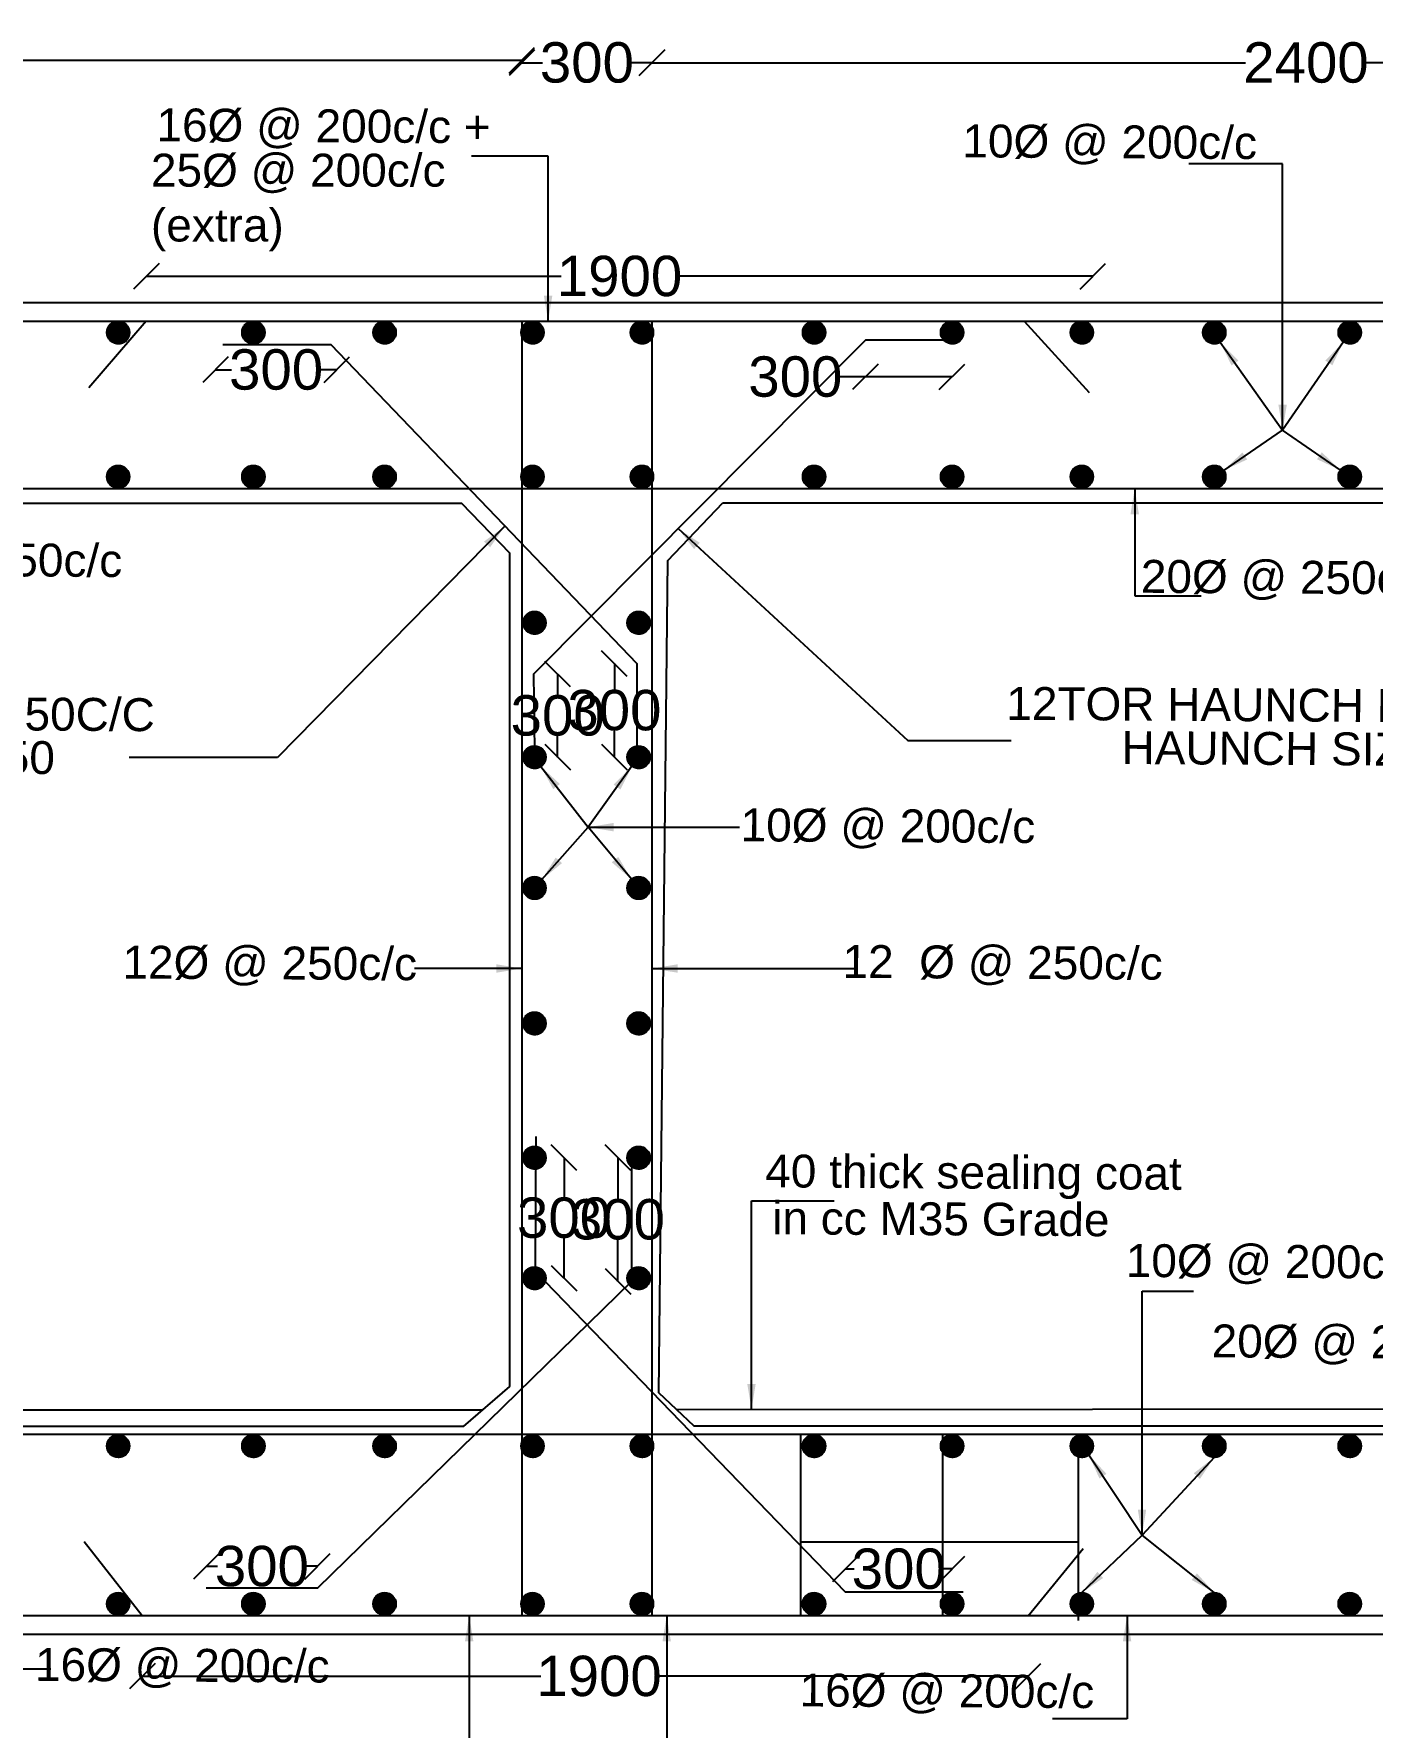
# Model space of a CAD drawing. Header units: millimetres. Extents: x 5124 to 6568637, y 2311 to 91879094.
# Drawn here: x 3810729 to 3815701, y 45940123 to 45946415 of the extents above; entities that cross this region are included whole.
import ezdxf

# ---------------------------------------------------------------- set-up
doc = ezdxf.new("R2010")
doc.units = ezdxf.units.MM
doc.header["$MEASUREMENT"] = 0
doc.layers.add('DIMENSION', color=7, linetype='Continuous')
doc.layers.add('DRAWING', color=7, linetype='Continuous')
doc.styles.get("Standard").update_dxf_attribs({"font": 'arial.ttf', "height": 150})
doc.dimstyles.get("Standard").update_dxf_attribs({"dimtxt": 200, "dimasz": 110, "dimexe": 0.18, "dimexo": 0.0625, "dimgap": 0.09, "dimtad": 0, "dimtih": 1, "dimtoh": 1, "dimdec": 0, "dimzin": 0, "dimdsep": 46, "dimtxsty": 'Standard', "dimblk": 'OBLIQUE', "dimcen": 0.09, "dimse1": 1, "dimse2": 1, "dimadec": 0, "dimazin": 0, "dimtfac": 1, "dimtdec": 0, "dimtofl": 0, "dimtmove": 0, "dimatfit": 3, "dimfxl": 1, "dimtolj": 1, "dimtzin": 0, "dimarcsym": 0})

# ---------------------------------------------------------------- blocks, each defined once
blk = doc.blocks.new('_Oblique')
at = {"color": 0, "linetype": 'ByBlock', "lineweight": -2}
blk.add_line((-0.5, -0.5), (0.5, 0.5), dxfattribs=at)
blk = doc.blocks.new('*D148')
at = {"layer": 'Defpoints', "color": 0, "transparency": 16777216}
for p in [(3812541.9, 45946316.7), (3807627.7, 45945347.4), (3812541.9, 45945347.4)]:
    blk.add_point(p, dxfattribs=at)
at = {"layer": 'DIMENSION', "color": 0, "lineweight": -2, "transparency": 16777216}
for p, q in [((3807627.7, 45946316.7), (3809859.7, 45946316.7)), ((3812541.9, 45946316.7), (3810309.9, 45946316.7))]:
    blk.add_line(p, q, dxfattribs=at)
at = {"layer": 'DIMENSION', "color": 0, "lineweight": -2, "transparency": 16777216, "xscale": 95, "yscale": 95, "zscale": 95, "rotation": 180}
blk.add_blockref('_Oblique', (3807627.7, 45946316.7), dxfattribs=at)
at = {"layer": 'DIMENSION', "color": 0, "lineweight": -2, "transparency": 16777216, "xscale": 95, "yscale": 95, "zscale": 95}
blk.add_blockref('_Oblique', (3812541.9, 45946316.7), dxfattribs=at)
at = {"layer": 'DIMENSION', "color": 0, "transparency": 16777216, "insert": (3810084.8, 45946316.7), "char_height": 150, "attachment_point": 5}
blk.add_mtext('\\A1;2400', dxfattribs=at)
blk = doc.blocks.new('*D149')
at = {"layer": 'Defpoints', "color": 0, "transparency": 16777216}
for p in [(3813025.2, 45946308.1), (3812541.9, 45945347.4), (3813025.2, 45945347.4)]:
    blk.add_point(p, dxfattribs=at)
at = {"layer": 'DIMENSION', "color": 0, "lineweight": -2, "transparency": 16777216}
for p, q in [((3812541.9, 45946308.1), (3812618, 45946308.1)), ((3813025.2, 45946308.1), (3812949, 45946308.1))]:
    blk.add_line(p, q, dxfattribs=at)
at = {"layer": 'DIMENSION', "color": 0, "lineweight": -2, "transparency": 16777216, "xscale": 95, "yscale": 95, "zscale": 95, "rotation": 180}
blk.add_blockref('_Oblique', (3812541.9, 45946308.1), dxfattribs=at)
at = {"layer": 'DIMENSION', "color": 0, "lineweight": -2, "transparency": 16777216, "xscale": 95, "yscale": 95, "zscale": 95}
blk.add_blockref('_Oblique', (3813025.2, 45946308.1), dxfattribs=at)
at = {"layer": 'DIMENSION', "color": 0, "transparency": 16777216, "insert": (3812783.5, 45946308.1), "char_height": 150, "attachment_point": 5}
blk.add_mtext('\\A1;300', dxfattribs=at)
blk = doc.blocks.new('*D150')
at = {"layer": 'Defpoints', "color": 0, "transparency": 16777216}
for p in [(3817885.9, 45946307.9), (3817885.9, 45945347.4), (3813025.2, 45945325.6)]:
    blk.add_point(p, dxfattribs=at)
at = {"layer": 'DIMENSION', "color": 0, "lineweight": -2, "transparency": 16777216}
for p, q in [((3813025.2, 45946307.9), (3815230.4, 45946307.9)), ((3817885.9, 45946307.9), (3815680.6, 45946307.9))]:
    blk.add_line(p, q, dxfattribs=at)
at = {"layer": 'DIMENSION', "color": 0, "lineweight": -2, "transparency": 16777216, "xscale": 95, "yscale": 95, "zscale": 95, "rotation": 180}
blk.add_blockref('_Oblique', (3813025.2, 45946307.9), dxfattribs=at)
at = {"layer": 'DIMENSION', "color": 0, "lineweight": -2, "transparency": 16777216, "xscale": 95, "yscale": 95, "zscale": 95}
blk.add_blockref('_Oblique', (3817885.9, 45946307.9), dxfattribs=at)
at = {"layer": 'DIMENSION', "color": 0, "transparency": 16777216, "insert": (3815455.5, 45946307.9), "char_height": 150, "attachment_point": 5}
blk.add_mtext('\\A1;2400', dxfattribs=at)
blk = doc.blocks.new('*D151')
at = {"layer": 'Defpoints', "color": 0, "transparency": 16777216}
for p in [(3814663.5, 45945514.5), (3811146.2, 45945347.4), (3814663.5, 45945347.4)]:
    blk.add_point(p, dxfattribs=at)
at = {"layer": 'DIMENSION', "color": 0, "lineweight": -2, "transparency": 16777216}
for p, q in [((3811146.2, 45945514.5), (3812688.1, 45945514.5)), ((3814663.5, 45945514.5), (3813121.6, 45945514.5))]:
    blk.add_line(p, q, dxfattribs=at)
at = {"layer": 'DIMENSION', "color": 0, "lineweight": -2, "transparency": 16777216, "xscale": 95, "yscale": 95, "zscale": 95, "rotation": 180}
blk.add_blockref('_Oblique', (3811146.2, 45945514.5), dxfattribs=at)
at = {"layer": 'DIMENSION', "color": 0, "lineweight": -2, "transparency": 16777216, "xscale": 95, "yscale": 95, "zscale": 95}
blk.add_blockref('_Oblique', (3814663.5, 45945514.5), dxfattribs=at)
at = {"layer": 'DIMENSION', "color": 0, "transparency": 16777216, "insert": (3812904.8, 45945514.5), "char_height": 150, "attachment_point": 5}
blk.add_mtext('\\A1;1900', dxfattribs=at)
blk = doc.blocks.new('*D152')
at = {"layer": 'Defpoints', "color": 0, "transparency": 16777216}
for p in [(3813818.5, 45945276.6), (3814140.5, 45945263.3), (3813818.5, 45945140.8)]:
    blk.add_point(p, dxfattribs=at)
at = {"layer": 'DIMENSION', "color": 0, "lineweight": -2, "transparency": 16777216}
for p, q in [((3813818.5, 45945140.8), (3813723.5, 45945140.8)), ((3814140.5, 45945140.8), (3813818.5, 45945140.8))]:
    blk.add_line(p, q, dxfattribs=at)
at = {"layer": 'DIMENSION', "color": 0, "lineweight": -2, "transparency": 16777216, "xscale": 95, "yscale": 95, "zscale": 95, "rotation": 180}
blk.add_blockref('_Oblique', (3813818.5, 45945140.8), dxfattribs=at)
at = {"layer": 'DIMENSION', "color": 0, "lineweight": -2, "transparency": 16777216, "xscale": 95, "yscale": 95, "zscale": 95}
blk.add_blockref('_Oblique', (3814140.5, 45945140.8), dxfattribs=at)
at = {"layer": 'DIMENSION', "color": 0, "transparency": 16777216, "insert": (3813558, 45945140.8), "char_height": 150, "attachment_point": 5}
blk.add_mtext('\\A1;300', dxfattribs=at)
blk = doc.blocks.new('*D153')
at = {"layer": 'Defpoints', "color": 0, "transparency": 16777216}
for p in [(3811403.3, 45945254.9), (3811854.2, 45945238), (3811854.2, 45945167.1)]:
    blk.add_point(p, dxfattribs=at)
at = {"layer": 'DIMENSION', "color": 0, "lineweight": -2, "transparency": 16777216}
for p, q in [((3811403.3, 45945167.1), (3811463.2, 45945167.1)), ((3811854.2, 45945167.1), (3811794.2, 45945167.1))]:
    blk.add_line(p, q, dxfattribs=at)
at = {"layer": 'DIMENSION', "color": 0, "lineweight": -2, "transparency": 16777216, "xscale": 95, "yscale": 95, "zscale": 95, "rotation": 180}
blk.add_blockref('_Oblique', (3811403.3, 45945167.1), dxfattribs=at)
at = {"layer": 'DIMENSION', "color": 0, "lineweight": -2, "transparency": 16777216, "xscale": 95, "yscale": 95, "zscale": 95}
blk.add_blockref('_Oblique', (3811854.2, 45945167.1), dxfattribs=at)
at = {"layer": 'DIMENSION', "color": 0, "transparency": 16777216, "insert": (3811628.7, 45945167.1), "char_height": 150, "attachment_point": 5}
blk.add_mtext('\\A1;300', dxfattribs=at)
blk = doc.blocks.new('*D156')
at = {"layer": 'Defpoints', "color": 0, "transparency": 16777216}
for p in [(3811369.1, 45940720.8), (3811369.1, 45940639.5), (3811782.5, 45940639.5)]:
    blk.add_point(p, dxfattribs=at)
at = {"layer": 'DIMENSION', "color": 0, "lineweight": -2, "transparency": 16777216}
for p, q in [((3811369.1, 45940720.8), (3811410.3, 45940720.8)), ((3811782.5, 45940720.8), (3811741.3, 45940720.8))]:
    blk.add_line(p, q, dxfattribs=at)
at = {"layer": 'DIMENSION', "color": 0, "lineweight": -2, "transparency": 16777216, "xscale": 95, "yscale": 95, "zscale": 95, "rotation": 180}
blk.add_blockref('_Oblique', (3811369.1, 45940720.8), dxfattribs=at)
at = {"layer": 'DIMENSION', "color": 0, "lineweight": -2, "transparency": 16777216, "xscale": 95, "yscale": 95, "zscale": 95}
blk.add_blockref('_Oblique', (3811782.5, 45940720.8), dxfattribs=at)
at = {"layer": 'DIMENSION', "color": 0, "transparency": 16777216, "insert": (3811575.8, 45940720.8), "char_height": 150, "attachment_point": 5}
blk.add_mtext('\\A1;300', dxfattribs=at)
blk = doc.blocks.new('*D157')
at = {"layer": 'Defpoints', "color": 0, "transparency": 16777216}
for p in [(3812588.6, 45942239.1), (3812588.6, 45941791.7), (3812698.6, 45941791.7)]:
    blk.add_point(p, dxfattribs=at)
at = {"layer": 'DIMENSION', "color": 0, "lineweight": -2, "transparency": 16777216}
for p, q in [((3812698.6, 45942239.1), (3812698.6, 45942092.1)), ((3812698.6, 45941791.7), (3812698.6, 45941938.7))]:
    blk.add_line(p, q, dxfattribs=at)
at = {"layer": 'DIMENSION', "color": 0, "lineweight": -2, "transparency": 16777216, "xscale": 95, "yscale": 95, "zscale": 95}
for p, rotation in [((3812698.6, 45942239.1), 90), ((3812698.6, 45941791.7), 270)]:
    blk.add_blockref('_Oblique', p, dxfattribs=dict(at, rotation=rotation))
at = {"layer": 'DIMENSION', "color": 0, "transparency": 16777216, "insert": (3812698.6, 45942015.4), "char_height": 150, "attachment_point": 5}
blk.add_mtext('\\A1;300', dxfattribs=at)
blk = doc.blocks.new('*D158')
at = {"layer": 'Defpoints', "color": 0, "transparency": 16777216}
for p in [(3812898.9, 45942239.1), (3812975.7, 45942239.1), (3812949.7, 45941779.7)]:
    blk.add_point(p, dxfattribs=at)
at = {"layer": 'DIMENSION', "color": 0, "lineweight": -2, "transparency": 16777216}
for p, q in [((3812898.9, 45942239.1), (3812898.9, 45942086.1)), ((3812898.9, 45941779.7), (3812898.9, 45941932.7))]:
    blk.add_line(p, q, dxfattribs=at)
at = {"layer": 'DIMENSION', "color": 0, "lineweight": -2, "transparency": 16777216, "xscale": 95, "yscale": 95, "zscale": 95}
for p, rotation in [((3812898.9, 45942239.1), 90), ((3812898.9, 45941779.7), 270)]:
    blk.add_blockref('_Oblique', p, dxfattribs=dict(at, rotation=rotation))
at = {"layer": 'DIMENSION', "color": 0, "transparency": 16777216, "insert": (3812898.9, 45942009.4), "char_height": 150, "attachment_point": 5}
blk.add_mtext('\\A1;300', dxfattribs=at)
blk = doc.blocks.new('*D159')
at = {"layer": 'Defpoints', "color": 0, "transparency": 16777216}
for p in [(3812584.7, 45944036), (3812674.9, 45944036), (3812588.6, 45943727.7)]:
    blk.add_point(p, dxfattribs=at)
at = {"layer": 'DIMENSION', "color": 0, "lineweight": -2, "transparency": 16777216}
for p, q in [((3812674.9, 45944036), (3812674.9, 45943958.5)), ((3812674.9, 45943727.7), (3812674.9, 45943805.2))]:
    blk.add_line(p, q, dxfattribs=at)
at = {"layer": 'DIMENSION', "color": 0, "lineweight": -2, "transparency": 16777216, "xscale": 95, "yscale": 95, "zscale": 95}
for p, rotation in [((3812674.9, 45944036), 90), ((3812674.9, 45943727.7), 270)]:
    blk.add_blockref('_Oblique', p, dxfattribs=dict(at, rotation=rotation))
at = {"layer": 'DIMENSION', "color": 0, "transparency": 16777216, "insert": (3812674.9, 45943881.8), "char_height": 150, "attachment_point": 5}
blk.add_mtext('\\A1;300', dxfattribs=at)
blk = doc.blocks.new('*D160')
at = {"layer": 'Defpoints', "color": 0, "transparency": 16777216}
for p in [(3812968.8, 45944075), (3812885.8, 45943727.7), (3812975.7, 45943727.7)]:
    blk.add_point(p, dxfattribs=at)
at = {"layer": 'DIMENSION', "color": 0, "lineweight": -2, "transparency": 16777216}
for p, q in [((3812885.8, 45944075), (3812885.8, 45943978)), ((3812885.8, 45943727.7), (3812885.8, 45943824.7))]:
    blk.add_line(p, q, dxfattribs=at)
at = {"layer": 'DIMENSION', "color": 0, "lineweight": -2, "transparency": 16777216, "xscale": 95, "yscale": 95, "zscale": 95}
for p, rotation in [((3812885.8, 45944075), 90), ((3812885.8, 45943727.7), 270)]:
    blk.add_blockref('_Oblique', p, dxfattribs=dict(at, rotation=rotation))
at = {"layer": 'DIMENSION', "color": 0, "transparency": 16777216, "insert": (3812885.8, 45943901.3), "char_height": 150, "attachment_point": 5}
blk.add_mtext('\\A1;300', dxfattribs=at)
blk = doc.blocks.new('*D167')
at = {"layer": 'Defpoints', "color": 0, "transparency": 16777216}
for p in [(3811131.6, 45940537), (3814423.1, 45940537), (3814423.1, 45940312.6)]:
    blk.add_point(p, dxfattribs=at)
at = {"layer": 'DIMENSION', "color": 0, "lineweight": -2, "transparency": 16777216}
for p, q in [((3811131.6, 45940312.6), (3812611.8, 45940312.6)), ((3814423.1, 45940312.6), (3813045.3, 45940312.6))]:
    blk.add_line(p, q, dxfattribs=at)
at = {"layer": 'DIMENSION', "color": 0, "lineweight": -2, "transparency": 16777216, "xscale": 95, "yscale": 95, "zscale": 95, "rotation": 180}
blk.add_blockref('_Oblique', (3811131.6, 45940312.6), dxfattribs=at)
at = {"layer": 'DIMENSION', "color": 0, "lineweight": -2, "transparency": 16777216, "xscale": 95, "yscale": 95, "zscale": 95}
blk.add_blockref('_Oblique', (3814423.1, 45940312.6), dxfattribs=at)
at = {"layer": 'DIMENSION', "color": 0, "transparency": 16777216, "insert": (3812828.6, 45940312.6), "char_height": 150, "attachment_point": 5}
blk.add_mtext('\\A1;1900', dxfattribs=at)
blk = doc.blocks.new('*D168')
at = {"layer": 'Defpoints', "color": 0, "transparency": 16777216}
for p in [(3814140.8, 45940711), (3813743.7, 45940625.4), (3814140.8, 45940623.3)]:
    blk.add_point(p, dxfattribs=at)
at = {"layer": 'DIMENSION', "color": 0, "lineweight": -2, "transparency": 16777216}
for p, q in [((3813743.7, 45940711), (3813776.7, 45940711)), ((3814140.8, 45940711), (3814107.7, 45940711))]:
    blk.add_line(p, q, dxfattribs=at)
at = {"layer": 'DIMENSION', "color": 0, "lineweight": -2, "transparency": 16777216, "xscale": 95, "yscale": 95, "zscale": 95, "rotation": 180}
blk.add_blockref('_Oblique', (3813743.7, 45940711), dxfattribs=at)
at = {"layer": 'DIMENSION', "color": 0, "lineweight": -2, "transparency": 16777216, "xscale": 95, "yscale": 95, "zscale": 95}
blk.add_blockref('_Oblique', (3814140.8, 45940711), dxfattribs=at)
at = {"layer": 'DIMENSION', "color": 0, "transparency": 16777216, "insert": (3813942.2, 45940711), "char_height": 150, "attachment_point": 5}
blk.add_mtext('\\A1;300', dxfattribs=at)

msp = doc.modelspace()

# ---------------------------------------------------------------- hatches: boundary and pattern name
at = {"layer": 'DRAWING'}
h = msp.add_hatch(dxfattribs=at)
h.set_pattern_fill('ANSI31', color=256, scale=0.555958, style=0)
h.set_pattern_definition([(45, (1812865.50236, 20401832.74423), (-0.04914017675613, 0.04914017675613), [])])
h.paths.add_polyline_path([(3811084.1, 45945305.4, 0.958694), (3811000.1, 45945309), (3811000.1, 45945301.9, 0.958694)])
h = msp.add_hatch(dxfattribs=at)
h.set_pattern_fill('ANSI31', color=256, scale=0.555958, style=0)
h.set_pattern_definition([(45, (1813367.53362, 20401832.74423), (-0.04914017675613, 0.04914017675613), [])])
h.paths.add_polyline_path([(3811586.2, 45945305.4, 0.958694), (3811502.1, 45945309), (3811502.1, 45945301.9, 0.958694)])
h = msp.add_hatch(dxfattribs=at)
h.set_pattern_fill('ANSI31', color=256, scale=0.555958, style=0)
h.set_pattern_definition([(45, (1813855.30939, 20401832.74423), (-0.04914017675613, 0.04914017675613), [])])
h.paths.add_polyline_path([(3812074, 45945305.4, 0.958694), (3811989.9, 45945309), (3811989.9, 45945301.9, 0.958694)])
h = msp.add_hatch(dxfattribs=at)
h.set_pattern_fill('ANSI31', color=256, scale=0.555958, style=0)
h.set_pattern_definition([(45, (1814405.096585, 20401832.74423), (-0.04914017675613, 0.04914017675613), [])])
h.paths.add_polyline_path([(3812623.7, 45945305.4, 0.958694), (3812539.7, 45945309), (3812539.7, 45945301.9, 0.958694)])
h = msp.add_hatch(dxfattribs=at)
h.set_pattern_fill('ANSI31', color=256, scale=0.555958, style=0)
h.set_pattern_definition([(45, (1814811.695184, 20401832.74423), (-0.04914017675613, 0.04914017675613), [])])
h.paths.add_polyline_path([(3813030.3, 45945305.4, 0.958694), (3812946.3, 45945309), (3812946.3, 45945301.9, 0.958694)])
h = msp.add_hatch(dxfattribs=at)
h.set_pattern_fill('ANSI31', color=256, scale=0.555958, style=0)
h.set_pattern_definition([(45, (1815450.975256, 20401832.74423), (-0.04914017675613, 0.04914017675613), [])])
h.paths.add_polyline_path([(3813669.6, 45945305.4, 0.958694), (3813585.5, 45945309), (3813585.5, 45945301.9, 0.958694)])
h = msp.add_hatch(dxfattribs=at)
h.set_pattern_fill('ANSI31', color=256, scale=0.555958, style=0)
h.set_pattern_definition([(45, (1815964.01494, 20401832.74423), (-0.04914017675613, 0.04914017675613), [])])
h.paths.add_polyline_path([(3814182.7, 45945305.4, 0.958694), (3814098.6, 45945309), (3814098.6, 45945301.9, 0.958694)])
h = msp.add_hatch(dxfattribs=at)
h.set_pattern_fill('ANSI31', color=256, scale=0.555958, style=0)
h.set_pattern_definition([(45, (1816445.85091, 20401832.74423), (-0.04914017675613, 0.04914017675613), [])])
h.paths.add_polyline_path([(3814664.5, 45945305.4, 0.958694), (3814580.4, 45945309), (3814580.4, 45945301.9, 0.958694)])
h = msp.add_hatch(dxfattribs=at)
h.set_pattern_fill('ANSI31', color=256, scale=0.555958, style=0)
h.set_pattern_definition([(45, (1816938.29931, 20401832.74423), (-0.04914017675613, 0.04914017675613), [])])
h.paths.add_polyline_path([(3815156.9, 45945305.4, 0.958694), (3815072.9, 45945309), (3815072.9, 45945301.9, 0.958694)])
h = msp.add_hatch(dxfattribs=at)
h.set_pattern_fill('ANSI31', color=256, scale=0.555958, style=0)
h.set_pattern_definition([(45, (1817441.67693, 20401832.74423), (-0.04914017675613, 0.04914017675613), [])])
h.paths.add_polyline_path([(3815660.3, 45945305.4, 0.958694), (3815576.2, 45945309), (3815576.2, 45945301.9, 0.958694)])
h = msp.add_hatch(dxfattribs=at)
h.set_pattern_fill('ANSI31', color=256, scale=0.555958, style=0)
h.set_pattern_definition([(45, (1812865.50236, 20401296.877184), (-0.04914017675613, 0.04914017675613), [])])
h.paths.add_polyline_path([(3811084.1, 45944769.6, 0.958694), (3811000.1, 45944773.1), (3811000.1, 45944766, 0.958694)])
h = msp.add_hatch(dxfattribs=at)
h.set_pattern_fill('ANSI31', color=256, scale=0.555958, style=0)
h.set_pattern_definition([(45, (1813367.53362, 20401296.877184), (-0.04914017675613, 0.04914017675613), [])])
h.paths.add_polyline_path([(3811586.2, 45944769.6, 0.958694), (3811502.1, 45944773.1), (3811502.1, 45944766, 0.958694)])
h = msp.add_hatch(dxfattribs=at)
h.set_pattern_fill('ANSI31', color=256, scale=0.555958, style=0)
h.set_pattern_definition([(45, (1813855.30939, 20401296.877184), (-0.04914017675613, 0.04914017675613), [])])
h.paths.add_polyline_path([(3812074, 45944769.6, 0.958694), (3811989.9, 45944773.1), (3811989.9, 45944766, 0.958694)])
h = msp.add_hatch(dxfattribs=at)
h.set_pattern_fill('ANSI31', color=256, scale=0.555958, style=0)
h.set_pattern_definition([(45, (1814405.096585, 20401296.877184), (-0.04914017675613, 0.04914017675613), [])])
h.paths.add_polyline_path([(3812623.7, 45944769.6, 0.958694), (3812539.7, 45944773.1), (3812539.7, 45944766, 0.958694)])
h = msp.add_hatch(dxfattribs=at)
h.set_pattern_fill('ANSI31', color=256, scale=0.555958, style=0)
h.set_pattern_definition([(45, (1814811.695184, 20401296.877184), (-0.04914017675613, 0.04914017675613), [])])
h.paths.add_polyline_path([(3813030.3, 45944769.6, 0.958694), (3812946.3, 45944773.1), (3812946.3, 45944766, 0.958694)])
h = msp.add_hatch(dxfattribs=at)
h.set_pattern_fill('ANSI31', color=256, scale=0.555958, style=0)
h.set_pattern_definition([(45, (1815450.975256, 20401296.877184), (-0.04914017675613, 0.04914017675613), [])])
h.paths.add_polyline_path([(3813669.6, 45944769.6, 0.958694), (3813585.5, 45944773.1), (3813585.5, 45944766, 0.958694)])
h = msp.add_hatch(dxfattribs=at)
h.set_pattern_fill('ANSI31', color=256, scale=0.555958, style=0)
h.set_pattern_definition([(45, (1815964.01494, 20401296.877184), (-0.04914017675613, 0.04914017675613), [])])
h.paths.add_polyline_path([(3814182.7, 45944769.6, 0.958694), (3814098.6, 45944773.1), (3814098.6, 45944766, 0.958694)])
h = msp.add_hatch(dxfattribs=at)
h.set_pattern_fill('ANSI31', color=256, scale=0.555958, style=0)
h.set_pattern_definition([(45, (1816445.85091, 20401296.877184), (-0.04914017675613, 0.04914017675613), [])])
h.paths.add_polyline_path([(3814664.5, 45944769.6, 0.958694), (3814580.4, 45944773.1), (3814580.4, 45944766, 0.958694)])
h = msp.add_hatch(dxfattribs=at)
h.set_pattern_fill('ANSI31', color=256, scale=0.555958, style=0)
h.set_pattern_definition([(45, (1816938.29931, 20401296.877184), (-0.04914017675613, 0.04914017675613), [])])
h.paths.add_polyline_path([(3815156.9, 45944769.6, 0.958694), (3815072.9, 45944773.1), (3815072.9, 45944766, 0.958694)])
h = msp.add_hatch(dxfattribs=at)
h.set_pattern_fill('ANSI31', color=256, scale=0.555958, style=0)
h.set_pattern_definition([(45, (1817441.67693, 20401296.877184), (-0.04914017675613, 0.04914017675613), [])])
h.paths.add_polyline_path([(3815660.3, 45944769.6, 0.958694), (3815576.2, 45944773.1), (3815576.2, 45944766, 0.958694)])
h = msp.add_hatch(dxfattribs=at)
h.set_pattern_fill('ANSI31', color=256, scale=0.555958, style=0)
h.set_pattern_definition([(45, (1814412.052706, 20400754.157535), (-0.04914017675613, 0.04914017675613), [])])
h.paths.add_polyline_path([(3812630.7, 45944226.9, 0.958694), (3812546.6, 45944230.4), (3812546.6, 45944223.3, 0.958694)])
h = msp.add_hatch(dxfattribs=at)
h.set_pattern_fill('ANSI31', color=256, scale=0.555958, style=0)
h.set_pattern_definition([(45, (1814799.168786, 20400754.157535), (-0.04914017675613, 0.04914017675613), [])])
h.paths.add_polyline_path([(3813017.8, 45944226.9, 0.958694), (3812933.7, 45944230.4), (3812933.7, 45944223.3, 0.958694)])
h = msp.add_hatch(dxfattribs=at)
h.set_pattern_fill('ANSI31', color=256, scale=0.555958, style=0)
h.set_pattern_definition([(45, (1814412.052706, 20400254.95976), (-0.04914017675613, 0.04914017675613), [])])
h.paths.add_polyline_path([(3812630.7, 45943727.7, 0.958694), (3812546.6, 45943731.2), (3812546.6, 45943724.1, 0.958694)])
h = msp.add_hatch(dxfattribs=at)
h.set_pattern_fill('ANSI31', color=256, scale=0.555958, style=0)
h.set_pattern_definition([(45, (1814799.168786, 20400254.95976), (-0.04914017675613, 0.04914017675613), [])])
h.paths.add_polyline_path([(3813017.8, 45943727.7, 0.958694), (3812933.7, 45943731.2), (3812933.7, 45943724.1, 0.958694)])
h = msp.add_hatch(dxfattribs=at)
h.set_pattern_fill('ANSI31', color=256, scale=0.555958, style=0)
h.set_pattern_definition([(45, (1814412.052706, 20399768.726736), (-0.04914017675613, 0.04914017675613), [])])
h.paths.add_polyline_path([(3812630.7, 45943241.4, 0.958694), (3812546.6, 45943245), (3812546.6, 45943237.9, 0.958694)])
h = msp.add_hatch(dxfattribs=at)
h.set_pattern_fill('ANSI31', color=256, scale=0.555958, style=0)
h.set_pattern_definition([(45, (1814799.168786, 20399768.726736), (-0.04914017675613, 0.04914017675613), [])])
h.paths.add_polyline_path([(3813017.8, 45943241.4, 0.958694), (3812933.7, 45943245), (3812933.7, 45943237.9, 0.958694)])
h = msp.add_hatch(dxfattribs=at)
h.set_pattern_fill('ANSI31', color=256, scale=0.555958, style=0)
h.set_pattern_definition([(45, (1814412.052706, 20399265.525686), (-0.04914017675613, 0.04914017675613), [])])
h.paths.add_polyline_path([(3812630.7, 45942738.2, 0.958694), (3812546.6, 45942741.8), (3812546.6, 45942734.7, 0.958694)])
h = msp.add_hatch(dxfattribs=at)
h.set_pattern_fill('ANSI31', color=256, scale=0.555958, style=0)
h.set_pattern_definition([(45, (1814799.168786, 20399265.525686), (-0.04914017675613, 0.04914017675613), [])])
h.paths.add_polyline_path([(3813017.8, 45942738.2, 0.958694), (3812933.7, 45942741.8), (3812933.7, 45942734.7, 0.958694)])
h = msp.add_hatch(dxfattribs=at)
h.set_pattern_fill('ANSI31', color=256, scale=0.555958, style=0)
h.set_pattern_definition([(45, (1814412.052706, 20398766.36464), (-0.04914017675613, 0.04914017675613), [])])
h.paths.add_polyline_path([(3812630.7, 45942239.1, 0.958694), (3812546.6, 45942242.6), (3812546.6, 45942235.5, 0.958694)])
h = msp.add_hatch(dxfattribs=at)
h.set_pattern_fill('ANSI31', color=256, scale=0.555958, style=0)
h.set_pattern_definition([(45, (1814799.168786, 20398766.36464), (-0.04914017675613, 0.04914017675613), [])])
h.paths.add_polyline_path([(3813017.8, 45942239.1, 0.958694), (3812933.7, 45942242.6), (3812933.7, 45942235.5, 0.958694)])
h = msp.add_hatch(dxfattribs=at)
h.set_pattern_fill('ANSI31', color=256, scale=0.555958, style=0)
h.set_pattern_definition([(45, (1814412.052706, 20398319.02585), (-0.04914017675613, 0.04914017675613), [])])
h.paths.add_polyline_path([(3812630.7, 45941791.7, 0.958694), (3812546.6, 45941795.3), (3812546.6, 45941788.2, 0.958694)])
h = msp.add_hatch(dxfattribs=at)
h.set_pattern_fill('ANSI31', color=256, scale=0.555958, style=0)
h.set_pattern_definition([(45, (1814799.168786, 20398319.02585), (-0.04914017675613, 0.04914017675613), [])])
h.paths.add_polyline_path([(3813017.8, 45941791.7, 0.958694), (3812933.7, 45941795.3), (3812933.7, 45941788.2, 0.958694)])
h = msp.add_hatch(dxfattribs=at)
h.set_pattern_fill('ANSI31', color=256, scale=0.555958, style=0)
h.set_pattern_definition([(45, (1812865.50236, 20397695.138816), (-0.04914017675613, 0.04914017675613), [])])
h.paths.add_polyline_path([(3811084.1, 45941167.8, 0.958694), (3811000.1, 45941171.4), (3811000.1, 45941164.3, 0.958694)])
h = msp.add_hatch(dxfattribs=at)
h.set_pattern_fill('ANSI31', color=256, scale=0.555958, style=0)
h.set_pattern_definition([(45, (1813367.53362, 20397695.138816), (-0.04914017675613, 0.04914017675613), [])])
h.paths.add_polyline_path([(3811586.2, 45941167.8, 0.958694), (3811502.1, 45941171.4), (3811502.1, 45941164.3, 0.958694)])
h = msp.add_hatch(dxfattribs=at)
h.set_pattern_fill('ANSI31', color=256, scale=0.555958, style=0)
h.set_pattern_definition([(45, (1813855.30939, 20397695.138816), (-0.04914017675613, 0.04914017675613), [])])
h.paths.add_polyline_path([(3812074, 45941167.8, 0.958694), (3811989.9, 45941171.4), (3811989.9, 45941164.3, 0.958694)])
h = msp.add_hatch(dxfattribs=at)
h.set_pattern_fill('ANSI31', color=256, scale=0.555958, style=0)
h.set_pattern_definition([(45, (1814405.096585, 20397695.138816), (-0.04914017675613, 0.04914017675613), [])])
h.paths.add_polyline_path([(3812623.7, 45941167.8, 0.958694), (3812539.7, 45941171.4), (3812539.7, 45941164.3, 0.958694)])
h = msp.add_hatch(dxfattribs=at)
h.set_pattern_fill('ANSI31', color=256, scale=0.555958, style=0)
h.set_pattern_definition([(45, (1814811.695184, 20397695.138816), (-0.04914017675613, 0.04914017675613), [])])
h.paths.add_polyline_path([(3813030.3, 45941167.8, 0.958694), (3812946.3, 45941171.4), (3812946.3, 45941164.3, 0.958694)])
h = msp.add_hatch(dxfattribs=at)
h.set_pattern_fill('ANSI31', color=256, scale=0.555958, style=0)
h.set_pattern_definition([(45, (1815450.975256, 20397695.138816), (-0.04914017675613, 0.04914017675613), [])])
h.paths.add_polyline_path([(3813669.6, 45941167.8, 0.958694), (3813585.5, 45941171.4), (3813585.5, 45941164.3, 0.958694)])
h = msp.add_hatch(dxfattribs=at)
h.set_pattern_fill('ANSI31', color=256, scale=0.555958, style=0)
h.set_pattern_definition([(45, (1815964.01494, 20397695.138816), (-0.04914017675613, 0.04914017675613), [])])
h.paths.add_polyline_path([(3814182.7, 45941167.8, 0.958694), (3814098.6, 45941171.4), (3814098.6, 45941164.3, 0.958694)])
h = msp.add_hatch(dxfattribs=at)
h.set_pattern_fill('ANSI31', color=256, scale=0.555958, style=0)
h.set_pattern_definition([(45, (1816445.85091, 20397695.138816), (-0.04914017675613, 0.04914017675613), [])])
h.paths.add_polyline_path([(3814664.5, 45941167.8, 0.958694), (3814580.4, 45941171.4), (3814580.4, 45941164.3, 0.958694)])
h = msp.add_hatch(dxfattribs=at)
h.set_pattern_fill('ANSI31', color=256, scale=0.555958, style=0)
h.set_pattern_definition([(45, (1816938.29931, 20397695.138816), (-0.04914017675613, 0.04914017675613), [])])
h.paths.add_polyline_path([(3815156.9, 45941167.8, 0.958694), (3815072.9, 45941171.4), (3815072.9, 45941164.3, 0.958694)])
h = msp.add_hatch(dxfattribs=at)
h.set_pattern_fill('ANSI31', color=256, scale=0.555958, style=0)
h.set_pattern_definition([(45, (1817441.67693, 20397695.138816), (-0.04914017675613, 0.04914017675613), [])])
h.paths.add_polyline_path([(3815660.3, 45941167.8, 0.958694), (3815576.2, 45941171.4), (3815576.2, 45941164.3, 0.958694)])
h = msp.add_hatch(dxfattribs=at)
h.set_pattern_fill('ANSI31', color=256, scale=0.555958, style=0)
h.set_pattern_definition([(45, (1812865.50236, 20397108.49329), (-0.04914017675613, 0.04914017675613), [])])
h.paths.add_polyline_path([(3811084.1, 45940581.2, 0.958694), (3811000.1, 45940584.7), (3811000.1, 45940577.6, 0.958694)])
h = msp.add_hatch(dxfattribs=at)
h.set_pattern_fill('ANSI31', color=256, scale=0.555958, style=0)
h.set_pattern_definition([(45, (1813367.53362, 20397108.49329), (-0.04914017675613, 0.04914017675613), [])])
h.paths.add_polyline_path([(3811586.2, 45940581.2, 0.958694), (3811502.1, 45940584.7), (3811502.1, 45940577.6, 0.958694)])
h = msp.add_hatch(dxfattribs=at)
h.set_pattern_fill('ANSI31', color=256, scale=0.555958, style=0)
h.set_pattern_definition([(45, (1813855.30939, 20397108.49329), (-0.04914017675613, 0.04914017675613), [])])
h.paths.add_polyline_path([(3812074, 45940581.2, 0.958694), (3811989.9, 45940584.7), (3811989.9, 45940577.6, 0.958694)])
h = msp.add_hatch(dxfattribs=at)
h.set_pattern_fill('ANSI31', color=256, scale=0.555958, style=0)
h.set_pattern_definition([(45, (1814405.096585, 20397108.49329), (-0.04914017675613, 0.04914017675613), [])])
h.paths.add_polyline_path([(3812623.7, 45940581.2, 0.958694), (3812539.7, 45940584.7), (3812539.7, 45940577.6, 0.958694)])
h = msp.add_hatch(dxfattribs=at)
h.set_pattern_fill('ANSI31', color=256, scale=0.555958, style=0)
h.set_pattern_definition([(45, (1814811.695184, 20397108.49329), (-0.04914017675613, 0.04914017675613), [])])
h.paths.add_polyline_path([(3813030.3, 45940581.2, 0.958694), (3812946.3, 45940584.7), (3812946.3, 45940577.6, 0.958694)])
h = msp.add_hatch(dxfattribs=at)
h.set_pattern_fill('ANSI31', color=256, scale=0.555958, style=0)
h.set_pattern_definition([(45, (1815450.975256, 20397108.49329), (-0.04914017675613, 0.04914017675613), [])])
h.paths.add_polyline_path([(3813669.6, 45940581.2, 0.958694), (3813585.5, 45940584.7), (3813585.5, 45940577.6, 0.958694)])
h = msp.add_hatch(dxfattribs=at)
h.set_pattern_fill('ANSI31', color=256, scale=0.555958, style=0)
h.set_pattern_definition([(45, (1815964.01494, 20397108.49329), (-0.04914017675613, 0.04914017675613), [])])
h.paths.add_polyline_path([(3814182.7, 45940581.2, 0.958694), (3814098.6, 45940584.7), (3814098.6, 45940577.6, 0.958694)])
h = msp.add_hatch(dxfattribs=at)
h.set_pattern_fill('ANSI31', color=256, scale=0.555958, style=0)
h.set_pattern_definition([(45, (1816445.85091, 20397108.49329), (-0.04914017675613, 0.04914017675613), [])])
h.paths.add_polyline_path([(3814664.5, 45940581.2, 0.958694), (3814580.4, 45940584.7), (3814580.4, 45940577.6, 0.958694)])
h = msp.add_hatch(dxfattribs=at)
h.set_pattern_fill('ANSI31', color=256, scale=0.555958, style=0)
h.set_pattern_definition([(45, (1816938.29931, 20397108.49329), (-0.04914017675613, 0.04914017675613), [])])
h.paths.add_polyline_path([(3815156.9, 45940581.2, 0.958694), (3815072.9, 45940584.7), (3815072.9, 45940577.6, 0.958694)])
h = msp.add_hatch(dxfattribs=at)
h.set_pattern_fill('ANSI31', color=256, scale=0.555958, style=0)
h.set_pattern_definition([(45, (1817441.67693, 20397108.49329), (-0.04914017675613, 0.04914017675613), [])])
h.paths.add_polyline_path([(3815660.3, 45940581.2, 0.958694), (3815576.2, 45940584.7), (3815576.2, 45940577.6, 0.958694)])

# ---------------------------------------------------------------- linework, layer by layer
at = {"layer": 'DIMENSION'}
for points in [[(3807697.3, 45945417), (3818484.8, 45945417), (3818484.8, 45940467.4), (3807697.3, 45940467.4)], [(3807627.7, 45945347.4), (3818415.3, 45945347.4), (3818415.3, 45940537), (3807627.7, 45940537)], [(3811146.2, 45945347.4), (3810932.7, 45945099.6)], [(3812541.9, 45945347.4), (3812541.9, 45940537)], [(3813025.2, 45945347.4), (3813025.2, 45940537)], [(3814408.3, 45945347.4), (3814650.1, 45945082.7)], [(3807627.7, 45944725.3), (3818415.3, 45944725.3)], [(3807627.7, 45941211.8), (3818415.3, 45941211.8)], [(3811131.6, 45940537), (3810915.9, 45940811.3)], [(3814423.1, 45940537), (3814627.4, 45940787.4)]]:
    msp.add_lwpolyline(points, dxfattribs=at)
at = {"layer": 'DRAWING'}
for points in [[(3814165.3, 45945276.6), (3813818.5, 45945276.6), (3812584.7, 45944036), (3812588.9, 45943753)], [(3811430.8, 45945261.3), (3811815.5, 45945261.3), (3811831.9, 45945261.3), (3812968.8, 45944075), (3812968.8, 45943697.1)], [(3807843.6, 45944671), (3812318, 45944671), (3812495.5, 45944486.3), (3812495.5, 45941388.5), (3812324.3, 45941240.2), (3807828.2, 45941240.2), (3807697.3, 45941363.9), (3807697.3, 45944526.6), (3807843.6, 45944671)], [(3813288.6, 45944672.5), (3817671.9, 45944672.3), (3817849.4, 45944487.6), (3817849.4, 45941389.9), (3817678.2, 45941241.5), (3813182.1, 45941241.5), (3813051.2, 45941365.2), (3813084.6, 45944458.5), (3813288.6, 45944672.5)], [(3812594, 45942317.6), (3812591.3, 45941818.1), (3813743.7, 45940625.4), (3814182.2, 45940625.4)], [(3812949.7, 45942201), (3812949.7, 45941779.7), (3811782.5, 45940639.5), (3811369.1, 45940639.5)], [(3807762.7, 45941302), (3812396.4, 45941302.6)], [(3813116.6, 45941303.4), (3817753.9, 45941307.1)], [(3813577.7, 45941211.8), (3813577.7, 45940537)], [(3814104.8, 45941211.8), (3814104.8, 45940537)], [(3814609.2, 45941194.8), (3814609.2, 45940520)], [(3813577.7, 45940811.9), (3814609.2, 45940811.9)]]:
    msp.add_lwpolyline(points, dxfattribs=at)
for centre in [(3811042, 45945305.4), (3811544.1, 45945305.4), (3812031.8, 45945305.4), (3812581.6, 45945305.4), (3812988.2, 45945305.4), (3813627.5, 45945305.4), (3814140.5, 45945305.4), (3814622.4, 45945305.4), (3815114.8, 45945305.4), (3815618.2, 45945305.4), (3811042, 45944769.6), (3811544.1, 45944769.6), (3812031.8, 45944769.6), (3812581.6, 45944769.6), (3812988.2, 45944769.6), (3813627.5, 45944769.6), (3814140.5, 45944769.6), (3814622.4, 45944769.6), (3815114.8, 45944769.6), (3815618.2, 45944769.6), (3812588.6, 45944226.9), (3812975.7, 45944226.9), (3812588.6, 45943727.7), (3812975.7, 45943727.7), (3812588.6, 45943241.4), (3812975.7, 45943241.4), (3812588.6, 45942738.2), (3812975.7, 45942738.2), (3812588.6, 45942239.1), (3812975.7, 45942239.1), (3812588.6, 45941791.7), (3812975.7, 45941791.7), (3811042, 45941167.8), (3811544.1, 45941167.8), (3812031.8, 45941167.8), (3812581.6, 45941167.8), (3812988.2, 45941167.8), (3813627.5, 45941167.8), (3814140.5, 45941167.8), (3814622.4, 45941167.8), (3815114.8, 45941167.8), (3815618.2, 45941167.8), (3811042, 45940581.2), (3811544.1, 45940581.2), (3812031.8, 45940581.2), (3812581.6, 45940581.2), (3812988.2, 45940581.2), (3813627.5, 45940581.2), (3814140.5, 45940581.2), (3814622.4, 45940581.2), (3815114.8, 45940581.2), (3815618.2, 45940581.2)]:
    msp.add_circle(centre, 42.1, dxfattribs=at)

# ---------------------------------------------------------------- texts
for s, p in [('16Ø @ 200c/c + ', (3811183.8, 45946016.1)), ('10Ø @ 200c/c ', (3814178.4, 45945956.4)), ('20Ø @ 250c/c ', (3809961.9, 45944403.5)), ('20Ø @ 250c/c+12Ø @250c/c', (3814841.5, 45944338.4)), ('12TOR HAUNCH BARS @250C/C', (3808535.9, 45943839.7)), ('12TOR HAUNCH BARS @250C/C', (3814341.6, 45943866.3)), (' HAUNCH SIZE 150*150', (3814722.5, 45943702.4)), (' HAUNCH SIZE 150*150', (3808916.8, 45943675.8)), ('10Ø @ 200c/c ', (3813354.3, 45943414.9)), ('12Ø @ 250c/c ', (3811057.4, 45942905.1)), ('12  Ø @ 250c/c ', (3813733, 45942907.5)), ('40 thick sealing coat', (3813445.9, 45942129)), ('in cc M35 Grade', (3813471.7, 45941954.6)), ('10Ø @ 200c/c ', (3814785.6, 45941796.1)), ('20Ø @ 250c/c+12Ø @250c/c ', (3815104.7, 45941497.3)), ('16Ø @ 200c/c ', (3810732.5, 45940295.4)), ('16Ø @ 200c/c ', (3813573.6, 45940200.4))]:
    msp.add_text(s, height=122.311, rotation=359.65712, dxfattribs=at).set_placement(p)
at = {"layer": 'DRAWING', "insert": (3811163.6, 45945969.8), "char_height": 122.311, "width": 1477.077, "attachment_point": 1}
msp.add_mtext('25Ø @ 200c/c  (extra)', dxfattribs=at)

# ---------------------------------------------------------------- dimensions: what is measured, and where the dimension line sits
at = {"layer": 'DIMENSION'}
for base, p1, p2, text, picture, middle in [((3812541.9, 45946316.7), (3807627.7, 45945347.4), (3812541.9, 45945347.4), '2400', '*D148', (3810084.8, 45946316.7)), ((3813025.2, 45946308.1), (3812541.9, 45945347.4), (3813025.2, 45945347.4), '300', '*D149', (3812783.5, 45946308.1)), ((3817885.9, 45946307.9), (3813025.2, 45945325.6), (3817885.9, 45945347.4), '2400', '*D150', (3815455.5, 45946307.9)), ((3814663.5, 45945514.5), (3811146.2, 45945347.4), (3814663.5, 45945347.4), '1900', '*D151', (3812904.8, 45945514.5)), ((3811854.2, 45945167.1), (3811403.3, 45945254.9), (3811854.2, 45945238), '300', '*D153', (3811628.7, 45945167.1)), ((3813818.5, 45945140.8), (3814140.5, 45945263.3), (3813818.5, 45945276.6), '300', '*D152', (3813558, 45945140.8)), ((3811369.1, 45940720.8), (3811782.5, 45940639.5), (3811369.1, 45940639.5), '300', '*D156', (3811575.8, 45940720.8)), ((3814140.8, 45940711), (3813743.7, 45940625.4), (3814140.8, 45940623.3), '300', '*D168', (3813942.2, 45940711))]:
    dim = msp.add_linear_dim(base=base, p1=p1, p2=p2, text=text, dimstyle='Standard', override={"dimasz": 95, "dimfxl": 2000, "dimarcsym": 1}, dxfattribs=at)
    dim.commit()
    dim.dimension.update_dxf_attribs({"geometry": picture, "text_midpoint": middle})
for base, p1, p2, picture, middle in [((3812674.9, 45944036), (3812588.6, 45943727.7), (3812584.7, 45944036), '*D159', (3812674.9, 45943881.8)), ((3812885.8, 45943727.7), (3812968.8, 45944075), (3812975.7, 45943727.7), '*D160', (3812885.8, 45943901.3)), ((3812698.6, 45941791.7), (3812588.6, 45942239.1), (3812588.6, 45941791.7), '*D157', (3812698.6, 45942015.4)), ((3812898.9, 45942239.1), (3812949.7, 45941779.7), (3812975.7, 45942239.1), '*D158', (3812898.9, 45942009.4))]:
    dim = msp.add_linear_dim(base=base, p1=p1, p2=p2, angle=90, text='300', dimstyle='Standard', override={"dimasz": 95, "dimfxl": 2000, "dimarcsym": 1}, dxfattribs=at)
    dim.commit()
    dim.dimension.update_dxf_attribs({"geometry": picture, "text_midpoint": middle})
dim = msp.add_linear_dim(base=(3814423.1, 45940312.6), p1=(3811131.6, 45940537), p2=(3814423.1, 45940537), text='1900', dimstyle='Standard', override={"dimasz": 95, "dimfxl": 2000, "dimarcsym": 1}, dxfattribs=at)
dim.commit()
dim.dimension.update_dxf_attribs({"geometry": '*D167', "text_midpoint": (3812828.6, 45940312.6), "dimtype": 160})

# ---------------------------------------------------------------- leaders
at = {"layer": 'DRAWING'}
for points in [[(3812639.4, 45945347.4), (3812639.4, 45945960.7), (3812355.1, 45945960.7)], [(3815368.7, 45944942.1), (3815368.7, 45945932.3), (3815020.1, 45945932.3)], [(3815136.8, 45945269.5), (3815368.7, 45944942.1)], [(3815594.4, 45945270.7), (3815368.7, 45944942.1)], [(3815149.7, 45944793.2), (3815368.7, 45944942.1)], [(3815583.6, 45944793.5), (3815368.7, 45944942.1)], [(3814819.1, 45944725.3), (3814819.1, 45944327.2), (3815066.5, 45944327.2)], [(3812479.2, 45944585.8), (3811633.6, 45943725.7), (3811082.3, 45943725.7)], [(3813122.5, 45944576.8), (3813976, 45943789), (3814360.1, 45943789)], [(3812612.5, 45943693), (3812788, 45943467.4)], [(3812951.1, 45943693.5), (3812788, 45943467.4)], [(3812616.5, 45943273), (3812788, 45943467.4)], [(3812788, 45943467.4), (3813350.1, 45943467.4)], [(3812948.8, 45943273.8), (3812788, 45943467.4)], [(3812541.9, 45942942.2), (3812143.4, 45942942.2)], [(3813025.2, 45942942.2), (3813784.1, 45942942.2)], [(3813395.1, 45941303.6), (3813395.1, 45942078.3), (3813702.4, 45942078.3)], [(3814846.2, 45940836.8), (3814846.2, 45941743), (3815038, 45941743)], [(3814648.6, 45941134.9), (3814846.2, 45940836.8)], [(3815114.8, 45941125.7), (3814846.2, 45940836.8)], [(3814622.4, 45940623.3), (3814846.2, 45940836.8)], [(3815114.8, 45940623.3), (3814846.2, 45940836.8)], [(3810553.3, 45940537), (3810553.3, 45940339.6), (3810791.5, 45940339.6)], [(3812346.2, 45940537), (3812346.2, 45939970), (3811869.9, 45939970)], [(3813080, 45940537), (3813080, 45939942.4), (3813532.5, 45939942.4)], [(3814790.7, 45940537), (3814790.7, 45940154.7), (3814513.1, 45940154.7)]]:
    msp.add_leader(points, dimstyle='Standard', override={"dimasz": 95, "dimgap": 0.09, "dimtad": 0, "dimfxl": 2000, "dimarcsym": 1}, dxfattribs=at)

doc.saveas('drawing.dxf')
